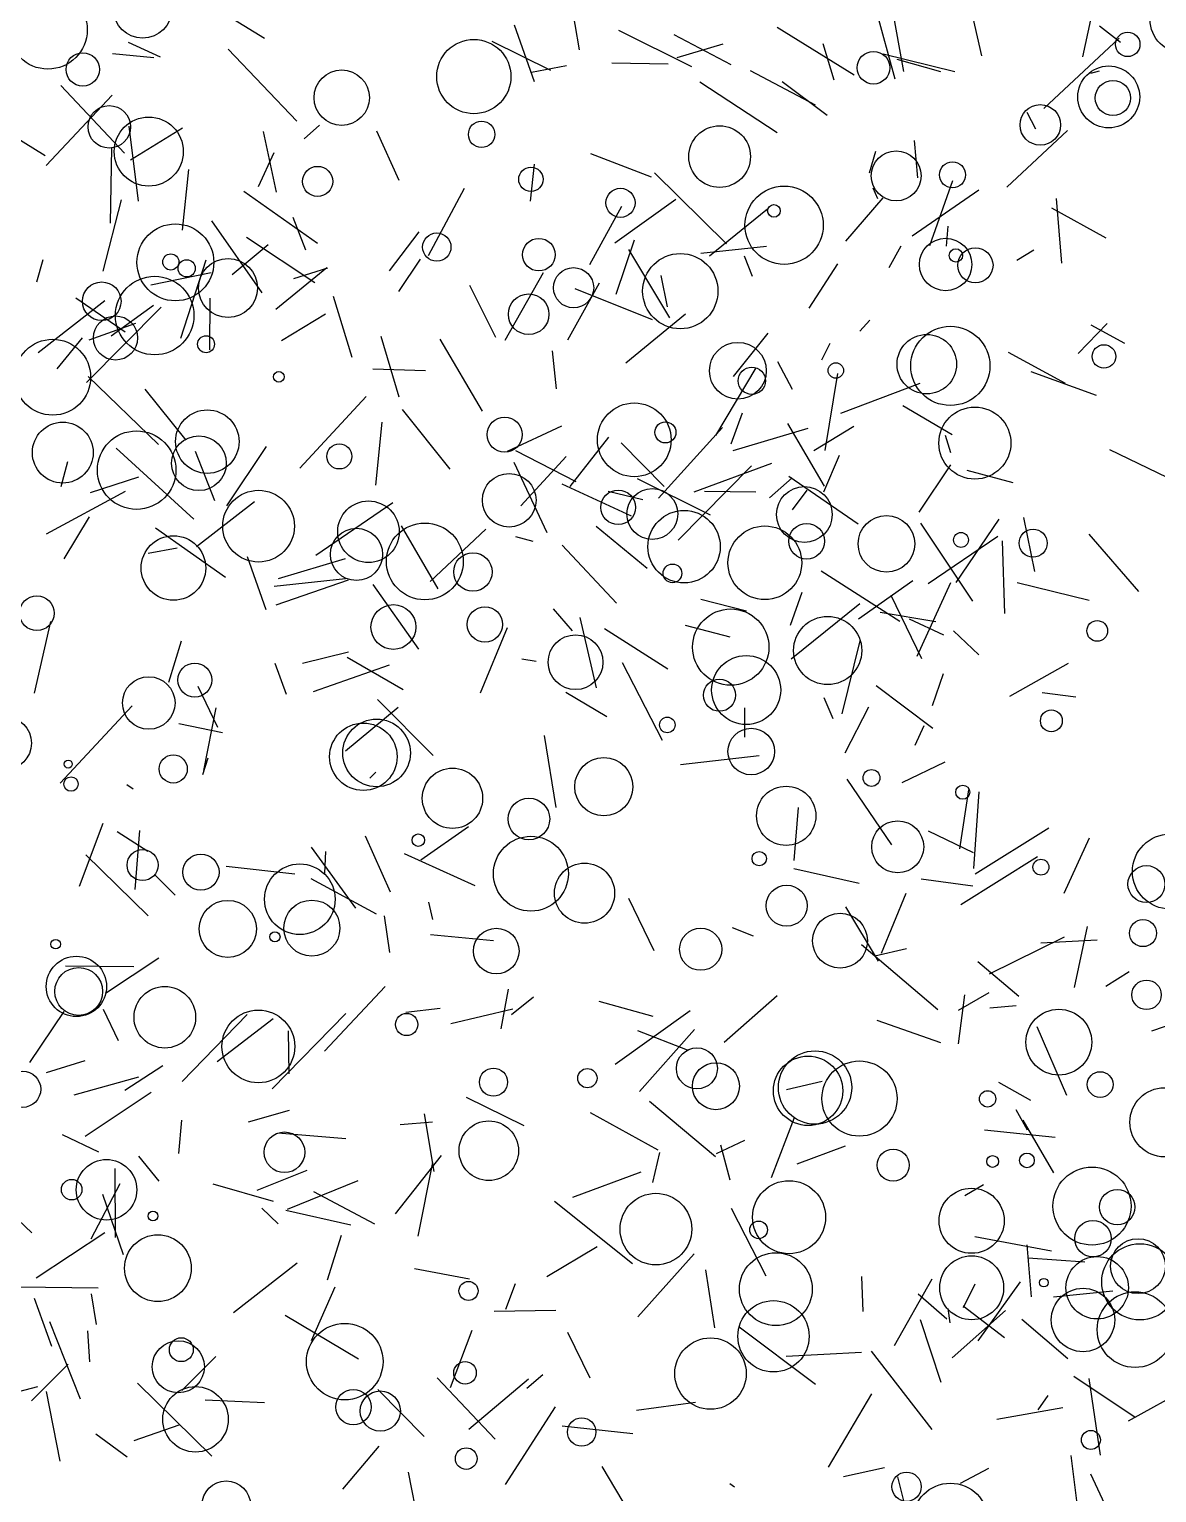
# Model space of a CAD drawing. Header units: millimetres. Extents: x -15 to 2017, y -16 to 2019.
# Drawn here: x 1360.8 to 1645.6, y 306.5 to 676.3 of the extents above; entities that cross this region are included whole.
import ezdxf

# ---------------------------------------------------------------- set-up
doc = ezdxf.new("R2010")
doc.units = ezdxf.units.MM

msp = doc.modelspace()

# ---------------------------------------------------------------- linework, layer by layer
at = {"color": 253}
for p, q in [((1402.66, 684.89), (1420.26, 674.04)), ((1533.98, 348.23), (1531.76, 362.82))]:
    msp.add_line(p, q, dxfattribs=at)
at = {"color": 81}
for p, q in [((1497.58, 683.99), (1499.76, 671.13)), ((1512.94, 553.31), (1495.41, 561.37))]:
    msp.add_line(p, q, dxfattribs=at)
at = {"color": 170}
for p, q in [((1579.56, 663.74), (1574.79, 681.22)), ((1415.86, 543.1), (1420.6, 529.71)), ((1406.92, 315.8), (1388.14, 334.21))]:
    msp.add_line(p, q, dxfattribs=at)
at = {"color": 15}
for p, q in [((1578.68, 681.91), (1581.65, 665.68)), ((1535.46, 394.44), (1537.81, 385.6)), ((1566.55, 310.66), (1576.88, 312.91))]:
    msp.add_line(p, q, dxfattribs=at)
at = {"color": 134}
msp.add_line((1483.31, 677.46), (1488.37, 663.14), dxfattribs=at)
at = {"color": 107}
for p, q in [((1549.72, 676.89), (1569.24, 664.83)), ((1567.33, 486.84), (1578.61, 470.22))]:
    msp.add_line(p, q, dxfattribs=at)
at = {"color": 208}
for p, q in [((1599.17, 679.25), (1601.34, 669.61)), ((1448.51, 452.68), (1432.03, 461.65))]:
    msp.add_line(p, q, dxfattribs=at)
at = {"color": 68}
for p, q in [((1628.93, 678.71), (1626.88, 669.37)), ((1427.4, 628.8), (1430.6, 620.62)), ((1379.32, 381.97), (1384.54, 366.75))]:
    msp.add_line(p, q, dxfattribs=at)
at = {"color": 205}
msp.add_line((1636.48, 672.95), (1631.18, 677.12), dxfattribs=at)
at = {"color": 206}
msp.add_line((1492.56, 665.88), (1477.77, 673.21), dxfattribs=at)
at = {"color": 231}
msp.add_line((1528.16, 666.85), (1509.74, 676), dxfattribs=at)
at = {"color": 62}
msp.add_line((1538.13, 667.31), (1523.77, 674.9), dxfattribs=at)
at = {"color": 88}
msp.add_line((1636.13, 674.03), (1617.08, 656.34), dxfattribs=at)
at = {"color": 2}
for p, q in [((1381.8, 670.23), (1392.24, 669.21)), ((1488.38, 642.2), (1487.35, 632.88)), ((1390, 585.41), (1400.34, 572.52)), ((1644.4, 423.24), (1663.2, 429.72))]:
    msp.add_line(p, q, dxfattribs=at)
at = {"color": 183}
for p, q in [((1393.95, 669.28), (1385.87, 672.99)), ((1496.85, 597.83), (1504.91, 612.25))]:
    msp.add_line(p, q, dxfattribs=at)
at = {"color": 43}
for p, q in [((1428.4, 653.1), (1411.06, 671.26)), ((1375.98, 597.87), (1387.72, 602.03)), ((1436.13, 360.31), (1439.7, 371.61))]:
    msp.add_line(p, q, dxfattribs=at)
at = {"color": 22}
for p, q in [((1524.53, 669.15), (1536.07, 672.62)), ((1402.37, 552.54), (1382.77, 570.46))]:
    msp.add_line(p, q, dxfattribs=at)
at = {"color": 114}
for p, q in [((1561.25, 672.69), (1564.06, 663.57)), ((1596.19, 455.16), (1615.49, 467.27)), ((1426.43, 412.4), (1426.29, 423.2)), ((1361.42, 372.17), (1350.93, 382.15))]:
    msp.add_line(p, q, dxfattribs=at)
at = {"color": 137}
for p, q in [((1594.63, 665.57), (1576.57, 670.03)), ((1478.64, 598.47), (1472.09, 611.6))]:
    msp.add_line(p, q, dxfattribs=at)
at = {"color": 216}
for p, q in [((1487.65, 665.52), (1496.55, 667.14)), ((1459.57, 618.26), (1454.11, 610.02)), ((1362.13, 508.58), (1366.22, 526.65))]:
    msp.add_line(p, q, dxfattribs=at)
at = {"color": 7}
for p, q in [((1507.98, 667.84), (1522.18, 667.57)), ((1422.68, 535.58), (1440.66, 537.58)), ((1526.54, 525.73), (1537.82, 522.79)), ((1605.26, 325.09), (1621.93, 328.03)), ((1626.13, 299.05), (1624.04, 315.96))]:
    msp.add_line(p, q, dxfattribs=at)
at = {"color": 33}
for p, q in [((1542.93, 665.89), (1559.34, 657.21)), ((1536.33, 420.39), (1549.75, 432.15))]:
    msp.add_line(p, q, dxfattribs=at)
at = {"color": 237}
for p, q in [((1591.08, 665.6), (1580.03, 668.64)), ((1507.13, 573.25), (1497.41, 560.78))]:
    msp.add_line(p, q, dxfattribs=at)
at = {"color": 75}
for p, q in [((1631.08, 665.73), (1628.95, 665.17)), ((1622.57, 586.82), (1608.19, 594.67))]:
    msp.add_line(p, q, dxfattribs=at)
at = {"color": 1}
for p, q in [((1368.82, 662.14), (1384.91, 645.01)), ((1408.43, 499.85), (1403.5, 510.29))]:
    msp.add_line(p, q, dxfattribs=at)
at = {"color": 120}
for p, q in [((1530.19, 663), (1549.73, 650.27)), ((1481.63, 569.75), (1495.34, 576.14)), ((1462.65, 400.2), (1454.55, 399.53)), ((1518.31, 384.91), (1520.07, 392.47))]:
    msp.add_line(p, q, dxfattribs=at)
at = {"color": 130}
for p, q in [((1551.02, 663.09), (1562.39, 654.63)), ((1553.51, 563.01), (1547.79, 557.94))]:
    msp.add_line(p, q, dxfattribs=at)
at = {"color": 99}
for p, q in [((1365.1, 641.87), (1381.74, 659.67)), ((1496.33, 508.81), (1506.74, 502.67))]:
    msp.add_line(p, q, dxfattribs=at)
at = {"color": 103}
msp.add_line((1615.12, 651.05), (1612.89, 655.32), dxfattribs=at)
at = {"color": 26}
for p, q in [((1353.71, 651.37), (1364.86, 644.42)), ((1518.04, 638.99), (1502.7, 644.86)), ((1399.26, 400.7), (1398.48, 392.28))]:
    msp.add_line(p, q, dxfattribs=at)
at = {"color": 229}
for p, q in [((1385.97, 651.8), (1388.3, 632.86)), ((1628.51, 335.37), (1631.35, 316.06))]:
    msp.add_line(p, q, dxfattribs=at)
at = {"color": 204}
msp.add_line((1386.4, 643.33), (1399.5, 651.42), dxfattribs=at)
at = {"color": 54}
for p, q in [((1434.16, 652.06), (1430.22, 648.65)), ((1600.73, 635.7), (1583.89, 624.08)), ((1638.51, 324.67), (1654.11, 333.3))]:
    msp.add_line(p, q, dxfattribs=at)
at = {"color": 53}
for p, q in [((1419.93, 650.48), (1423.16, 635.19)), ((1509.05, 609.39), (1513.68, 623.09)), ((1404.94, 489.04), (1408.04, 504.82))]:
    msp.add_line(p, q, dxfattribs=at)
at = {"color": 95}
for p, q in [((1454.3, 638.13), (1448.62, 650.57)), ((1547.05, 621.4), (1530.51, 619.67)), ((1599.69, 371.25), (1619.05, 367.69))]:
    msp.add_line(p, q, dxfattribs=at)
at = {"color": 67}
for p, q in [((1585.28, 638.8), (1584.42, 648.21)), ((1467.25, 333.15), (1472.66, 347.64))]:
    msp.add_line(p, q, dxfattribs=at)
at = {"color": 165}
msp.add_line((1623.09, 650.78), (1607.77, 636.4), dxfattribs=at)
at = {"color": 254}
for p, q in [((1381.61, 646.33), (1381.22, 627.36)), ((1574.78, 510.53), (1589.07, 499.75))]:
    msp.add_line(p, q, dxfattribs=at)
at = {"color": 175}
for p, q in [((1418.74, 636.56), (1422.64, 645.19)), ((1648.24, 563.1), (1633.78, 570.08))]:
    msp.add_line(p, q, dxfattribs=at)
at = {"color": 61}
for p, q in [((1573.04, 640.07), (1574.66, 645.53)), ((1553.3, 517.28), (1570.64, 531.22)), ((1471.82, 322.59), (1486.91, 335.33))]:
    msp.add_line(p, q, dxfattribs=at)
at = {"color": 59}
for p, q in [((1401.06, 640.85), (1399.44, 625.55)), ((1483.62, 569.92), (1498.91, 562.08)), ((1422.81, 516.11), (1425.7, 508.35)), ((1528.84, 423.57), (1514.98, 407.91))]:
    msp.add_line(p, q, dxfattribs=at)
at = {"color": 236}
for p, q in [((1518.8, 640.08), (1536.93, 622.14)), ((1521.18, 560.79), (1510.34, 571.81))]:
    msp.add_line(p, q, dxfattribs=at)
at = {"color": 52}
for p, q in [((1470.71, 636.12), (1461.58, 619.1)), ((1610.29, 618), (1614.56, 620.59))]:
    msp.add_line(p, q, dxfattribs=at)
at = {"color": 96}
for p, q in [((1575.19, 633.45), (1574, 636.16)), ((1498.02, 524.32), (1493.26, 529.86)), ((1566.89, 493.52), (1572.94, 505.1))]:
    msp.add_line(p, q, dxfattribs=at)
at = {"color": 30}
for p, q in [((1588.28, 621.69), (1594.12, 638.14)), ((1531.38, 559.61), (1544.34, 559.43)), ((1590.33, 428.53), (1571.07, 445.01))]:
    msp.add_line(p, q, dxfattribs=at)
at = {"color": 94}
msp.add_line((1379.44, 615.17), (1384.15, 633.18), dxfattribs=at)
at = {"color": 192}
msp.add_line((1415.02, 635.42), (1433.6, 622.23), dxfattribs=at)
at = {"color": 38}
for p, q in [((1508.75, 622.38), (1524.16, 633.4)), ((1370.63, 339), (1361.39, 329.74))]:
    msp.add_line(p, q, dxfattribs=at)
at = {"color": 169}
for p, q in [((1567.09, 622.78), (1576.49, 633.71)), ((1599.76, 462.93), (1618.35, 474.5)), ((1394.58, 414.36), (1384.97, 408.14))]:
    msp.add_line(p, q, dxfattribs=at)
at = {"color": 41}
for p, q in [((1620.26, 633.59), (1621.6, 617.24)), ((1552.05, 341), (1571.02, 342.07))]:
    msp.add_line(p, q, dxfattribs=at)
at = {"color": 127}
msp.add_line((1502.39, 616.84), (1510.52, 631.59), dxfattribs=at)
at = {"color": 230}
for p, q in [((1532.63, 619.08), (1547.34, 630.98)), ((1490.66, 614.78), (1480.95, 597.7))]:
    msp.add_line(p, q, dxfattribs=at)
at = {"color": 225}
for p, q in [((1632.86, 623.51), (1619.14, 631.08)), ((1372.12, 407.06), (1388.51, 411.58))]:
    msp.add_line(p, q, dxfattribs=at)
at = {"color": 66}
for p, q in [((1419.65, 609.76), (1406.9, 627.95)), ((1522.06, 606.2), (1520.42, 614.1))]:
    msp.add_line(p, q, dxfattribs=at)
at = {"color": 245}
msp.add_line((1459.23, 625.1), (1451.73, 615.29), dxfattribs=at)
at = {"color": 11}
msp.add_line((1592.57, 621.49), (1592.93, 626.53), dxfattribs=at)
at = {"color": 25}
for p, q in [((1412.04, 614.33), (1421.16, 621.97)), ((1623.21, 340.32), (1611.53, 350.32))]:
    msp.add_line(p, q, dxfattribs=at)
at = {"color": 153}
msp.add_line((1415.65, 623.78), (1432.92, 612.32), dxfattribs=at)
at = {"color": 194}
for p, q in [((1581.01, 621.48), (1577.95, 616.05)), ((1478.49, 320.1), (1463.87, 335.6))]:
    msp.add_line(p, q, dxfattribs=at)
at = {"color": 198}
for p, q in [((1362.69, 612.46), (1364.33, 618.12)), ((1450.48, 452.28), (1451.85, 443.05))]:
    msp.add_line(p, q, dxfattribs=at)
at = {"color": 223}
for p, q in [((1405.4, 617.97), (1398.99, 598.21)), ((1554.02, 466.25), (1555.11, 479.69))]:
    msp.add_line(p, q, dxfattribs=at)
at = {"color": 32}
msp.add_line((1512.19, 620.71), (1522.59, 603.43), dxfattribs=at)
at = {"color": 143}
for p, q in [((1543.49, 613.81), (1541.48, 618.97)), ((1405.91, 492.16), (1404.54, 487.95))]:
    msp.add_line(p, q, dxfattribs=at)
at = {"color": 119}
for p, q in [((1391.53, 611.71), (1406.8, 614.88)), ((1381.54, 598.86), (1392.18, 606.59)), ((1379.5, 428.68), (1383.23, 420.82))]:
    msp.add_line(p, q, dxfattribs=at)
at = {"color": 133}
msp.add_line((1435.95, 616.05), (1423.07, 605.54), dxfattribs=at)
at = {"color": 79}
for p, q in [((1427.61, 613.33), (1436.24, 616.03)), ((1547.42, 599.57), (1538.65, 588.61))]:
    msp.add_line(p, q, dxfattribs=at)
at = {"color": 201}
for p, q in [((1565.03, 617.04), (1557.79, 605.87)), ((1498.62, 610.85), (1518.14, 603))]:
    msp.add_line(p, q, dxfattribs=at)
at = {"color": 71}
for p, q in [((1379.89, 607.66), (1363.05, 594.57)), ((1529.09, 329.29), (1514.21, 327.31))]:
    msp.add_line(p, q, dxfattribs=at)
at = {"color": 235}
for p, q in [((1385.07, 599.82), (1372.55, 608.4)), ((1603.22, 432.81), (1595.49, 428.34))]:
    msp.add_line(p, q, dxfattribs=at)
at = {"color": 228}
msp.add_line((1406.4, 608.37), (1406.31, 595.28), dxfattribs=at)
at = {"color": 250}
for p, q in [((1437.57, 608.89), (1442.32, 593.43)), ((1599.37, 468.26), (1588.02, 473.73)), ((1622.25, 458.02), (1628.62, 472.05))]:
    msp.add_line(p, q, dxfattribs=at)
at = {"color": 17}
for p, q in [((1375.3, 587.07), (1394.11, 606.14)), ((1504.28, 368.69), (1491.58, 361.12)), ((1612.86, 369.17), (1613.93, 355.99))]:
    msp.add_line(p, q, dxfattribs=at)
at = {"color": 112}
msp.add_line((1424.51, 597.7), (1435.61, 604.41), dxfattribs=at)
at = {"color": 44}
msp.add_line((1511.55, 592.07), (1526.61, 604.4), dxfattribs=at)
at = {"color": 102}
for p, q in [((1570.67, 600.07), (1573.15, 602.78)), ((1495.46, 323.39), (1513.32, 321.51))]:
    msp.add_line(p, q, dxfattribs=at)
at = {"color": 184}
for p, q in [((1633.16, 601.99), (1625.83, 594.35)), ((1365.96, 349.82), (1373.71, 330.22))]:
    msp.add_line(p, q, dxfattribs=at)
at = {"color": 20}
msp.add_line((1628.99, 601.63), (1637.52, 597.02), dxfattribs=at)
at = {"color": 21}
for p, q in [((1374.15, 598.31), (1367.79, 590.53)), ((1496.79, 347.12), (1502.46, 335.55))]:
    msp.add_line(p, q, dxfattribs=at)
at = {"color": 173}
msp.add_line((1449.6, 598.74), (1454.16, 583.43), dxfattribs=at)
at = {"color": 23}
for p, q in [((1464.53, 598.03), (1475.2, 579.78)), ((1462.05, 536.79), (1476.12, 550.02))]:
    msp.add_line(p, q, dxfattribs=at)
at = {"color": 154}
for p, q in [((1561.04, 592.82), (1563.15, 597.01)), ((1520.78, 496.6), (1510.72, 516.26)), ((1462.18, 447.61), (1478.09, 446.05)), ((1425.63, 377.96), (1442.07, 374.26))]:
    msp.add_line(p, q, dxfattribs=at)
at = {"color": 238}
for p, q in [((1492.92, 595.1), (1493.92, 585.45)), ((1583.11, 527.32), (1591.79, 523.31))]:
    msp.add_line(p, q, dxfattribs=at)
at = {"color": 28}
msp.add_line((1549.83, 592.35), (1553.54, 585.35), dxfattribs=at)
at = {"color": 42}
for p, q in [((1375.69, 588.61), (1393.44, 571.42)), ((1597.14, 381.62), (1601.86, 384.42)), ((1438.03, 358.49), (1432.02, 344.95))]:
    msp.add_line(p, q, dxfattribs=at)
at = {"color": 5}
for p, q in [((1447.58, 590.5), (1460.95, 590.1)), ((1374.88, 415.68), (1365.04, 412.62)), ((1580.15, 310.51), (1583.76, 296.22))]:
    msp.add_line(p, q, dxfattribs=at)
at = {"color": 69}
for p, q in [((1544.33, 590.76), (1534.19, 573.7)), ((1441.16, 517.67), (1455.26, 509.52))]:
    msp.add_line(p, q, dxfattribs=at)
at = {"color": 24}
for p, q in [((1561.85, 569.92), (1565.07, 589.37)), ((1515.79, 557.42), (1507.04, 559.5)), ((1566.14, 503.32), (1570.68, 521.77)), ((1391.61, 407.63), (1374.95, 396.58))]:
    msp.add_line(p, q, dxfattribs=at)
at = {"color": 64}
msp.add_line((1630.4, 583.75), (1613.88, 589.76), dxfattribs=at)
at = {"color": 164}
msp.add_line((1585.78, 586.83), (1565.78, 579.21), dxfattribs=at)
at = {"color": 85}
for p, q in [((1429.13, 565.45), (1445.9, 583.52)), ((1491.65, 549.11), (1483.33, 566.87)), ((1386.83, 505.35), (1368.6, 485.85)), ((1481.17, 352.93), (1483.64, 359.4))]:
    msp.add_line(p, q, dxfattribs=at)
at = {"color": 191}
msp.add_line((1581.51, 581.22), (1593.94, 573.96), dxfattribs=at)
at = {"color": 8}
for p, q in [((1448.38, 561.1), (1449.93, 577.05)), ((1522.1, 514.66), (1506.16, 524.79)), ((1593.95, 340.63), (1607.41, 352.57))]:
    msp.add_line(p, q, dxfattribs=at)
at = {"color": 244}
for p, q in [((1467.12, 565.2), (1455.06, 580.23)), ((1610.02, 403.33), (1612.93, 398.22))]:
    msp.add_line(p, q, dxfattribs=at)
at = {"color": 161}
msp.add_line((1540.89, 579.28), (1538.02, 571.5), dxfattribs=at)
at = {"color": 16}
msp.add_line((1535.97, 575.68), (1519.78, 557.87), dxfattribs=at)
at = {"color": 233}
for p, q in [((1557.54, 575.43), (1538.59, 569.81)), ((1587.93, 536.31), (1605.5, 548.21)), ((1624.85, 434.18), (1628.14, 449.58)), ((1537.78, 308.85), (1538.98, 308))]:
    msp.add_line(p, q, dxfattribs=at)
at = {"color": 55}
msp.add_line((1552.39, 576.69), (1561.66, 560.84), dxfattribs=at)
at = {"color": 31}
for p, q in [((1558.99, 569.87), (1569.09, 576.03)), ((1528.81, 559.44), (1548.37, 566.66)), ((1441.36, 537.14), (1423.13, 530.83)), ((1611.8, 400.63), (1619.6, 387.34))]:
    msp.add_line(p, q, dxfattribs=at)
at = {"color": 14}
msp.add_line((1593.6, 569.26), (1592.3, 573.68), dxfattribs=at)
at = {"color": 111}
for p, q in [((1407.73, 557.14), (1402.77, 569.61)), ((1369.96, 439.66), (1387.21, 439.52)), ((1382.42, 388.49), (1382.52, 371.05))]:
    msp.add_line(p, q, dxfattribs=at)
at = {"color": 158}
for p, q in [((1420.66, 570.91), (1410.65, 555.9)), ((1516.92, 293.97), (1505.55, 313.17))]:
    msp.add_line(p, q, dxfattribs=at)
at = {"color": 46}
msp.add_line((1368.86, 560.75), (1370.58, 567.07), dxfattribs=at)
at = {"color": 179}
msp.add_line((1485, 555.87), (1496.45, 568.34), dxfattribs=at)
at = {"color": 116}
msp.add_line((1524.75, 547.19), (1543.29, 566.01), dxfattribs=at)
at = {"color": 186}
msp.add_line((1561.54, 559.4), (1565.54, 568.71), dxfattribs=at)
at = {"color": 72}
for p, q in [((1585.66, 554.33), (1593.59, 566.28)), ((1607.31, 528.72), (1606.67, 547.02)), ((1608.53, 507.77), (1623.34, 516.17)), ((1545.22, 492.7), (1525.34, 490.48)), ((1443.33, 454.27), (1432.08, 469.62)), ((1435.62, 468.52), (1435.37, 463.04))]:
    msp.add_line(p, q, dxfattribs=at)
at = {"color": 51}
for p, q in [((1376.29, 559.26), (1388.5, 563.24)), ((1570.51, 460.5), (1554, 464.2))]:
    msp.add_line(p, q, dxfattribs=at)
at = {"color": 100}
msp.add_line((1532.89, 553.55), (1514.51, 562.68), dxfattribs=at)
at = {"color": 36}
for p, q in [((1570.24, 551.26), (1552.71, 563.27)), ((1428.47, 364.55), (1412.4, 351.99))]:
    msp.add_line(p, q, dxfattribs=at)
at = {"color": 210}
msp.add_line((1597.7, 564.91), (1609.33, 561.83), dxfattribs=at)
at = {"color": 76}
msp.add_line((1365.2, 548.79), (1385.15, 559.64), dxfattribs=at)
at = {"color": 247}
for p, q in [((1557.23, 559.85), (1553.55, 554.85)), ((1518.64, 443.49), (1512.29, 456.69)), ((1362.88, 333.29), (1356.17, 331.5))]:
    msp.add_line(p, q, dxfattribs=at)
at = {"color": 84}
msp.add_line((1417.7, 556.91), (1403.08, 545.5), dxfattribs=at)
at = {"color": 200}
for p, q in [((1452.68, 556.67), (1433.17, 543.31)), ((1390.78, 468.53), (1383.03, 473.49)), ((1543.79, 447.18), (1538.47, 449.26)), ((1597.06, 432.38), (1595.52, 419.96))]:
    msp.add_line(p, q, dxfattribs=at)
at = {"color": 19}
for p, q in [((1375.98, 553.15), (1369.55, 542.5)), ((1591.11, 420.17), (1574.99, 425.85))]:
    msp.add_line(p, q, dxfattribs=at)
at = {"color": 172}
for p, q in [((1585.97, 551.56), (1599.07, 531.81)), ((1467.32, 425.11), (1482.96, 428.76)), ((1508.86, 414.84), (1527.74, 428.4))]:
    msp.add_line(p, q, dxfattribs=at)
at = {"color": 163}
for p, q in [((1594.98, 536.5), (1605.86, 552.56)), ((1600.67, 483.6), (1599.34, 464.24))]:
    msp.add_line(p, q, dxfattribs=at)
at = {"color": 166}
for p, q in [((1611.96, 552.91), (1614.78, 539.27)), ((1373.49, 459.82), (1379.46, 475.72))]:
    msp.add_line(p, q, dxfattribs=at)
at = {"color": 157}
msp.add_line((1410.36, 537.78), (1392.72, 550.23), dxfattribs=at)
at = {"color": 162}
for p, q in [((1454.78, 550.87), (1463.99, 534.91)), ((1481.13, 308.57), (1493.76, 328.2))]:
    msp.add_line(p, q, dxfattribs=at)
at = {"color": 152}
msp.add_line((1488.1, 546.89), (1483.73, 548.04), dxfattribs=at)
at = {"color": 87}
for p, q in [((1516.9, 540.1), (1504.05, 550.7)), ((1541.59, 497.44), (1541.59, 504.88)), ((1398.62, 323.59), (1387.2, 319.61))]:
    msp.add_line(p, q, dxfattribs=at)
at = {"color": 9}
for p, q in [((1628.5, 548.76), (1641.02, 534.29)), ((1627.52, 364.8), (1613.13, 365.79))]:
    msp.add_line(p, q, dxfattribs=at)
at = {"color": 199}
msp.add_line((1398.15, 545.17), (1390.87, 543.89), dxfattribs=at)
at = {"color": 3}
msp.add_line((1495.46, 545.94), (1509.2, 531.34), dxfattribs=at)
at = {"color": 129}
for p, q in [((1440.58, 542.52), (1423.69, 537.43)), ((1383.71, 384.56), (1376.33, 370.62))]:
    msp.add_line(p, q, dxfattribs=at)
at = {"color": 4}
for p, q in [((1580.7, 526.66), (1560.86, 539.42)), ((1464.6, 428.9), (1455.95, 427.89))]:
    msp.add_line(p, q, dxfattribs=at)
at = {"color": 211}
for p, q in [((1570.32, 527.34), (1584, 537.02)), ((1485.28, 517.25), (1488.83, 516.66)), ((1393.61, 385.25), (1388.49, 391.55))]:
    msp.add_line(p, q, dxfattribs=at)
at = {"color": 77}
for p, q in [((1585.13, 517.95), (1593.63, 536.55)), ((1448.37, 488.63), (1446.83, 487.11))]:
    msp.add_line(p, q, dxfattribs=at)
at = {"color": 108}
for p, q in [((1610.41, 536.54), (1628.61, 532.08)), ((1472.06, 360.51), (1458.14, 363.09))]:
    msp.add_line(p, q, dxfattribs=at)
at = {"color": 182}
for p, q in [((1459.26, 519.7), (1447.73, 535.99)), ((1473.42, 459.86), (1455.59, 467.97))]:
    msp.add_line(p, q, dxfattribs=at)
at = {"color": 106}
msp.add_line((1555.96, 534.02), (1553.01, 525.7), dxfattribs=at)
at = {"color": 78}
msp.add_line((1586.26, 517.24), (1578.55, 533.27), dxfattribs=at)
at = {"color": 159}
msp.add_line((1542.04, 529.31), (1530.48, 532.2), dxfattribs=at)
at = {"color": 140}
for p, q in [((1589.86, 526.63), (1575.78, 528.97)), ((1460.57, 320.74), (1448.89, 332.59))]:
    msp.add_line(p, q, dxfattribs=at)
at = {"color": 252}
for p, q in [((1499.93, 527.68), (1504.04, 509.91)), ((1416.18, 400.21), (1426.58, 403.2)), ((1515.35, 387.56), (1498.04, 381.11))]:
    msp.add_line(p, q, dxfattribs=at)
at = {"color": 150}
for p, q in [((1396.07, 511.33), (1399.28, 521.82)), ((1398.59, 500.87), (1409.65, 498.61))]:
    msp.add_line(p, q, dxfattribs=at)
at = {"color": 10}
msp.add_line((1481.55, 525.08), (1474.7, 508.54), dxfattribs=at)
at = {"color": 132}
for p, q in [((1600.66, 518.23), (1594.3, 524.32)), ((1561.52, 507.44), (1563.84, 502.13)), ((1380.03, 432.78), (1393.53, 441.67))]:
    msp.add_line(p, q, dxfattribs=at)
at = {"color": 217}
for p, q in [((1441.5, 518.89), (1429.82, 516.08)), ((1634.87, 298.59), (1629.03, 311.23))]:
    msp.add_line(p, q, dxfattribs=at)
at = {"color": 126}
for p, q in [((1432.63, 508.97), (1451.8, 515.75)), ((1600.49, 344.92), (1611.19, 359.85))]:
    msp.add_line(p, q, dxfattribs=at)
at = {"color": 151}
for p, q in [((1591.69, 513.41), (1588.87, 505.35)), ((1538.16, 378.41), (1546.86, 361.35)), ((1592.61, 350.42), (1585.39, 356.73))]:
    msp.add_line(p, q, dxfattribs=at)
at = {"color": 187}
msp.add_line((1462.85, 492.79), (1448.77, 506.97), dxfattribs=at)
at = {"color": 193}
for p, q in [((1625.18, 507.54), (1616.67, 508.66)), ((1638.72, 438.14), (1632.77, 434.46))]:
    msp.add_line(p, q, dxfattribs=at)
at = {"color": 125}
msp.add_line((1453.99, 504.97), (1440.68, 493.92), dxfattribs=at)
at = {"color": 124}
msp.add_line((1586.78, 500.28), (1584.49, 495.37), dxfattribs=at)
at = {"color": 226}
for p, q in [((1493.92, 479.67), (1490.97, 497.87)), ((1581.34, 485.99), (1592.23, 491.19)), ((1527.14, 418.34), (1514.59, 423.25))]:
    msp.add_line(p, q, dxfattribs=at)
at = {"color": 181}
msp.add_line((1385.42, 485.48), (1387.04, 484.43), dxfattribs=at)
at = {"color": 242}
for p, q in [((1598.06, 484.16), (1595.82, 469.24)), ((1420.24, 329.21), (1405.27, 329.93))]:
    msp.add_line(p, q, dxfattribs=at)
at = {"color": 180}
msp.add_line((1388.67, 473.85), (1387.45, 458.93), dxfattribs=at)
at = {"color": 122}
msp.add_line((1459.72, 466.45), (1471.76, 474.85), dxfattribs=at)
at = {"color": 56}
for p, q in [((1452.05, 458.32), (1445.73, 472.41)), ((1490.59, 336.29), (1486.54, 332.85)), ((1368.66, 314.49), (1365.2, 332.08))]:
    msp.add_line(p, q, dxfattribs=at)
at = {"color": 6}
msp.add_line((1390.85, 452.32), (1375.07, 467.7), dxfattribs=at)
at = {"color": 136}
msp.add_line((1392.52, 462.69), (1397.71, 457.52), dxfattribs=at)
at = {"color": 13}
for p, q in [((1427.89, 462.86), (1410.57, 464.75)), ((1615.34, 424.31), (1622.83, 406.95))]:
    msp.add_line(p, q, dxfattribs=at)
at = {"color": 92}
msp.add_line((1586.09, 461.62), (1599.22, 459.89), dxfattribs=at)
at = {"color": 104}
msp.add_line((1462.8, 451.4), (1461.78, 455.77), dxfattribs=at)
at = {"color": 212}
for p, q in [((1582.29, 457.91), (1576.04, 442.75)), ((1514.57, 350.99), (1528.81, 366.87))]:
    msp.add_line(p, q, dxfattribs=at)
at = {"color": 219}
for p, q in [((1575.39, 440.86), (1567.08, 454.57)), ((1616.4, 445.48), (1630.6, 446.22)), ((1448.08, 374.38), (1432.69, 382.56)), ((1459.49, 297.29), (1456.61, 311.76))]:
    msp.add_line(p, q, dxfattribs=at)
at = {"color": 29}
msp.add_line((1574.45, 442.16), (1582.44, 444.05), dxfattribs=at)
at = {"color": 148}
for p, q in [((1603.42, 437.62), (1622.36, 446.98)), ((1588.91, 322.51), (1573.59, 342.26))]:
    msp.add_line(p, q, dxfattribs=at)
at = {"color": 251}
msp.add_line((1600.42, 440.76), (1610.79, 431.98), dxfattribs=at)
at = {"color": 89}
msp.add_line((1450.72, 434.43), (1435.41, 418.14), dxfattribs=at)
at = {"color": 141}
msp.add_line((1480.03, 423.75), (1481.88, 433.76), dxfattribs=at)
at = {"color": 202}
msp.add_line((1482.66, 427.35), (1488.23, 431.8), dxfattribs=at)
at = {"color": 249}
msp.add_line((1504.71, 430.77), (1518.31, 426.93), dxfattribs=at)
at = {"color": 101}
msp.add_line((1603.52, 429.04), (1610.16, 429.68), dxfattribs=at)
at = {"color": 145}
msp.add_line((1360.95, 415.25), (1369.64, 428.14), dxfattribs=at)
at = {"color": 195}
for p, q in [((1415.83, 427.41), (1399.47, 410.41)), ((1634.58, 357.46), (1619.55, 355.96))]:
    msp.add_line(p, q, dxfattribs=at)
at = {"color": 18}
msp.add_line((1422.4, 426.29), (1408.26, 415.45), dxfattribs=at)
at = {"color": 188}
msp.add_line((1440.82, 427.65), (1422.19, 408.62), dxfattribs=at)
at = {"color": 156}
msp.add_line((1561.15, 410.48), (1552.15, 408.33), dxfattribs=at)
at = {"color": 196}
msp.add_line((1613.82, 405.64), (1605.79, 410.17), dxfattribs=at)
at = {"color": 185}
msp.add_line((1485.81, 399.2), (1471.24, 406.39), dxfattribs=at)
at = {"color": 174}
for p, q in [((1534.19, 391.43), (1517.53, 405.41)), ((1618.09, 331.08), (1615.59, 327.51))]:
    msp.add_line(p, q, dxfattribs=at)
at = {"color": 142}
msp.add_line((1463.1, 387.7), (1460.63, 402.28), dxfattribs=at)
at = {"color": 135}
for p, q in [((1519.72, 393.09), (1502.61, 402.54)), ((1440.04, 307.39), (1449.24, 318.31))]:
    msp.add_line(p, q, dxfattribs=at)
at = {"color": 178}
for p, q in [((1548.34, 386.14), (1554.15, 401.37)), ((1377.66, 321.38), (1385.53, 315.57))]:
    msp.add_line(p, q, dxfattribs=at)
at = {"color": 149}
msp.add_line((1369.14, 397.08), (1378.3, 392.63), dxfattribs=at)
at = {"color": 91}
msp.add_line((1440.82, 395.98), (1423.58, 397.42), dxfattribs=at)
at = {"color": 138}
msp.add_line((1619.98, 396.27), (1602.16, 398.1), dxfattribs=at)
at = {"color": 139}
msp.add_line((1541.47, 395.52), (1534.37, 392.14), dxfattribs=at)
at = {"color": 117}
for p, q in [((1554.79, 389.6), (1567.02, 394.17)), ((1423.73, 374.49), (1419.54, 378.44))]:
    msp.add_line(p, q, dxfattribs=at)
at = {"color": 118}
for p, q in [((1464.88, 391.71), (1453.24, 377.02)), ((1478.25, 352.44), (1493.82, 352.66)), ((1375.5, 347.45), (1375.99, 339.59))]:
    msp.add_line(p, q, dxfattribs=at)
at = {"color": 197}
msp.add_line((1459.1, 371.32), (1462.75, 389.95), dxfattribs=at)
at = {"color": 207}
msp.add_line((1418.4, 383.02), (1431.05, 388.03), dxfattribs=at)
at = {"color": 115}
msp.add_line((1443.8, 385.31), (1425.97, 378.12), dxfattribs=at)
at = {"color": 86}
for p, q in [((1422.52, 380.13), (1407.31, 384.48)), ((1377.78, 349.03), (1376.53, 356.79))]:
    msp.add_line(p, q, dxfattribs=at)
at = {"color": 131}
for p, q in [((1513.22, 364.36), (1493.49, 380.1)), ((1425.45, 351.4), (1443.95, 340.32))]:
    msp.add_line(p, q, dxfattribs=at)
at = {"color": 155}
msp.add_line((1362.52, 360.81), (1379.94, 372.27), dxfattribs=at)
at = {"color": 209}
msp.add_line((1571.02, 361.13), (1571.42, 352.29), dxfattribs=at)
at = {"color": 47}
msp.add_line((1588.8, 360.48), (1579.29, 343.62), dxfattribs=at)
at = {"color": 220}
msp.add_line((1599.7, 359.23), (1596.7, 353.29), dxfattribs=at)
at = {"color": 27}
msp.add_line((1358.26, 358.59), (1378.21, 358.26), dxfattribs=at)
at = {"color": 177}
msp.add_line((1366.54, 343.48), (1362.1, 355.58), dxfattribs=at)
at = {"color": 248}
for p, q in [((1592.85, 353.05), (1593.37, 349.48)), ((1585.9, 350.29), (1591.11, 334.43))]:
    msp.add_line(p, q, dxfattribs=at)
at = {"color": 222}
msp.add_line((1596.76, 353.75), (1607.15, 345.73), dxfattribs=at)
at = {"color": 146}
msp.add_line((1540.18, 348.43), (1559.45, 333.98), dxfattribs=at)
at = {"color": 227}
msp.add_line((1399.38, 332.38), (1407.92, 340.93), dxfattribs=at)
at = {"color": 63}
msp.add_line((1624.72, 335.95), (1640.23, 325.6), dxfattribs=at)
at = {"color": 239}
msp.add_line((1573.61, 331.49), (1562.65, 312.99), dxfattribs=at)
at = {"color": 160}
msp.add_line((1596.05, 308.91), (1603.23, 312.7), dxfattribs=at)
at = {"color": 52}
for centre, radius in [((1389.46, 681.42), 7.36), ((1405.79, 572.12), 8.02), ((1425.29, 392.55), 5.13)]:
    msp.add_circle(centre, radius, dxfattribs=at)
at = {"color": 151}
for centre, radius in [((1365.54, 676.17), 9.92), ((1652.52, 678.79), 8.55)]:
    msp.add_circle(centre, radius, dxfattribs=at)
at = {"color": 206}
msp.add_circle((1473.13, 664.37), 9.38, dxfattribs=at)
at = {"color": 240}
msp.add_circle((1638.32, 672.5), 3.09, dxfattribs=at)
at = {"color": 157}
for centre, radius in [((1374.31, 666.17), 4.21), ((1565.64, 446.01), 6.93)]:
    msp.add_circle(centre, radius, dxfattribs=at)
at = {"color": 85}
msp.add_circle((1574.09, 666.6), 4.13, dxfattribs=at)
at = {"color": 106}
msp.add_circle((1439.75, 659.03), 7, dxfattribs=at)
at = {"color": 234}
msp.add_circle((1633.52, 659.22), 7.82, dxfattribs=at)
at = {"color": 17}
msp.add_circle((1634.57, 658.94), 4.45, dxfattribs=at)
at = {"color": 253}
msp.add_circle((1381.02, 651.66), 5.36, dxfattribs=at)
at = {"color": 34}
msp.add_circle((1616.23, 652.15), 5.13, dxfattribs=at)
at = {"color": 72}
for centre, radius in [((1391, 645.42), 8.73), ((1630.6, 358.32), 7.89)]:
    msp.add_circle(centre, radius, dxfattribs=at)
at = {"color": 241}
for centre, radius in [((1475.09, 649.77), 3.34), ((1612.84, 390.5), 1.86), ((1371.53, 383.11), 2.59), ((1449.5, 327.17), 5.07)]:
    msp.add_circle(centre, radius, dxfattribs=at)
at = {"color": 193}
msp.add_circle((1535.21, 644.15), 7.79, dxfattribs=at)
at = {"color": 144}
for centre, radius in [((1579.82, 639.26), 6.3), ((1418.69, 419.29), 9.19)]:
    msp.add_circle(centre, radius, dxfattribs=at)
at = {"color": 139}
msp.add_circle((1433.65, 637.87), 3.81, dxfattribs=at)
at = {"color": 20}
msp.add_circle((1487.54, 638.41), 3.07, dxfattribs=at)
at = {"color": 2}
msp.add_circle((1594.04, 639.54), 3.29, dxfattribs=at)
at = {"color": 66}
for centre, radius in [((1510.16, 632.45), 3.68), ((1478.79, 443.4), 5.76)]:
    msp.add_circle(centre, radius, dxfattribs=at)
at = {"color": 88}
for centre, radius in [((1551.51, 626.8), 9.89), ((1411.04, 610.94), 7.44), ((1501.1, 458.02), 7.6)]:
    msp.add_circle(centre, radius, dxfattribs=at)
at = {"color": 248}
msp.add_circle((1548.93, 630.43), 1.59, dxfattribs=at)
at = {"color": 95}
msp.add_circle((1397.73, 617.42), 9.71, dxfattribs=at)
at = {"color": 24}
for centre, radius in [((1463.77, 621.28), 3.58), ((1396.57, 617.53), 2.04), ((1635.66, 378.7), 4.45)]:
    msp.add_circle(centre, radius, dxfattribs=at)
at = {"color": 15}
msp.add_circle((1489.55, 619.36), 4.12, dxfattribs=at)
at = {"color": 181}
msp.add_circle((1592.31, 616.88), 6.62, dxfattribs=at)
at = {"color": 131}
msp.add_circle((1400.58, 615.91), 2.18, dxfattribs=at)
at = {"color": 247}
for centre, radius in [((1525.28, 610.15), 9.51), ((1546.64, 541.51), 9.31)]:
    msp.add_circle(centre, radius, dxfattribs=at)
at = {"color": 124}
for centre, radius in [((1594.91, 619.17), 1.69), ((1456.14, 424.84), 2.81), ((1392.06, 376.44), 1.24)]:
    msp.add_circle(centre, radius, dxfattribs=at)
at = {"color": 137}
msp.add_circle((1599.82, 616.67), 4.46, dxfattribs=at)
at = {"color": 120}
for centre, radius in [((1392.5, 603.98), 9.92), ((1538.02, 520.2), 9.64)]:
    msp.add_circle(centre, radius, dxfattribs=at)
at = {"color": 53}
msp.add_circle((1498.32, 611.01), 5.08, dxfattribs=at)
at = {"color": 156}
for centre, radius in [((1379.12, 607.59), 4.88), ((1402.63, 511.88), 4.3), ((1370.65, 490.65), 1.02)]:
    msp.add_circle(centre, radius, dxfattribs=at)
at = {"color": 26}
msp.add_circle((1486.97, 604.31), 5.13, dxfattribs=at)
at = {"color": 252}
msp.add_circle((1382.6, 598.31), 5.58, dxfattribs=at)
at = {"color": 87}
for centre, radius in [((1587.55, 591.69), 7.51), ((1580.2, 469.74), 6.57)]:
    msp.add_circle(centre, radius, dxfattribs=at)
at = {"color": 118}
for centre, radius in [((1593.51, 591.26), 10), ((1577.36, 546.29), 7.16)]:
    msp.add_circle(centre, radius, dxfattribs=at)
at = {"color": 74}
msp.add_circle((1366.73, 588.4), 9.59, dxfattribs=at)
at = {"color": 84}
msp.add_circle((1405.47, 596.73), 2.13, dxfattribs=at)
at = {"color": 93}
msp.add_circle((1539.82, 590.03), 7.18, dxfattribs=at)
at = {"color": 175}
msp.add_circle((1632.3, 593.65), 2.97, dxfattribs=at)
at = {"color": 114}
for centre, radius in [((1564.58, 590.09), 1.95), ((1397.18, 489.41), 3.56)]:
    msp.add_circle(centre, radius, dxfattribs=at)
at = {"color": 122}
msp.add_circle((1423.85, 588.5), 1.34, dxfattribs=at)
at = {"color": 126}
for centre, radius in [((1543.36, 587.5), 3.44), ((1395.06, 426.68), 7.78), ((1478.09, 410.28), 3.54)]:
    msp.add_circle(centre, radius, dxfattribs=at)
at = {"color": 41}
msp.add_circle((1513.66, 572.57), 9.32, dxfattribs=at)
at = {"color": 138}
msp.add_circle((1599.69, 571.75), 9.1, dxfattribs=at)
at = {"color": 208}
msp.add_circle((1369.28, 569.35), 7.69, dxfattribs=at)
at = {"color": 230}
for centre, radius in [((1480.89, 573.9), 4.44), ((1616.39, 464.6), 2.01)]:
    msp.add_circle(centre, radius, dxfattribs=at)
at = {"color": 99}
msp.add_circle((1521.52, 574.46), 2.66, dxfattribs=at)
at = {"color": 21}
msp.add_circle((1387.93, 564.92), 9.92, dxfattribs=at)
at = {"color": 13}
msp.add_circle((1403.67, 566.66), 6.92, dxfattribs=at)
at = {"color": 57}
msp.add_circle((1439.14, 568.38), 3.17, dxfattribs=at)
at = {"color": 236}
for centre, radius in [((1482.06, 557.31), 6.77), ((1518.2, 553.84), 6.42), ((1359.13, 408.48), 4.58)]:
    msp.add_circle(centre, radius, dxfattribs=at)
at = {"color": 219}
for centre, radius in [((1418.74, 550.76), 9.06), ((1629.29, 378.96), 9.86), ((1598.89, 358.31), 8.08), ((1640.18, 347.74), 9.57)]:
    msp.add_circle(centre, radius, dxfattribs=at)
at = {"color": 148}
for centre, radius in [((1509.59, 555.52), 4.37), ((1467.73, 482), 7.62), ((1647.61, 400.13), 8.74)]:
    msp.add_circle(centre, radius, dxfattribs=at)
at = {"color": 155}
msp.add_circle((1556.62, 553.71), 7.04, dxfattribs=at)
at = {"color": 103}
for centre, radius in [((1446.51, 549.35), 7.78), ((1472.89, 539.19), 4.86)]:
    msp.add_circle(centre, radius, dxfattribs=at)
at = {"color": 38}
msp.add_circle((1526.23, 545.58), 9.15, dxfattribs=at)
at = {"color": 36}
msp.add_circle((1460.75, 541.85), 9.71, dxfattribs=at)
at = {"color": 204}
for centre, radius in [((1557.21, 546.95), 4.51), ((1629.01, 319.86), 2.4)]:
    msp.add_circle(centre, radius, dxfattribs=at)
at = {"color": 68}
for centre, radius in [((1397.24, 540.19), 8.16), ((1541.92, 509.36), 8.72), ((1640.91, 363.77), 6.94)]:
    msp.add_circle(centre, radius, dxfattribs=at)
at = {"color": 110}
msp.add_circle((1443.47, 543.63), 6.59, dxfattribs=at)
at = {"color": 251}
msp.add_circle((1596.19, 547.29), 1.88, dxfattribs=at)
at = {"color": 111}
msp.add_circle((1614.42, 546.47), 3.53, dxfattribs=at)
at = {"color": 64}
msp.add_circle((1523.3, 538.84), 2.36, dxfattribs=at)
at = {"color": 237}
for centre, radius in [((1362.73, 528.77), 4.41), ((1552.15, 454.85), 5.19), ((1372.72, 434.46), 7.62)]:
    msp.add_circle(centre, radius, dxfattribs=at)
at = {"color": 92}
msp.add_circle((1452.8, 525.27), 5.66, dxfattribs=at)
at = {"color": 231}
for centre, radius in [((1475.93, 525.93), 4.47), ((1641.38, 359.81), 9.62)]:
    msp.add_circle(centre, radius, dxfattribs=at)
at = {"color": 123}
for centre, radius in [((1562.51, 519.34), 8.61), ((1470.9, 336.8), 2.85)]:
    msp.add_circle(centre, radius, dxfattribs=at)
at = {"color": 162}
msp.add_circle((1630.61, 524.3), 2.62, dxfattribs=at)
at = {"color": 172}
for centre, radius in [((1498.82, 516.39), 6.92), ((1534.27, 409.25), 5.93)]:
    msp.add_circle(centre, radius, dxfattribs=at)
at = {"color": 249}
for centre, radius in [((1391, 506.08), 6.63), ((1471.77, 357.52), 2.41)]:
    msp.add_circle(centre, radius, dxfattribs=at)
at = {"color": 14}
msp.add_circle((1535.19, 508.05), 4.06, dxfattribs=at)
at = {"color": 239}
msp.add_circle((1619.03, 501.58), 2.76, dxfattribs=at)
at = {"color": 28}
msp.add_circle((1354.67, 495.95), 6.7, dxfattribs=at)
at = {"color": 128}
for centre, radius in [((1445.21, 492.5), 8.52), ((1367.5, 445.14), 1.22)]:
    msp.add_circle(centre, radius, dxfattribs=at)
at = {"color": 165}
msp.add_circle((1448.55, 493.46), 8.54, dxfattribs=at)
at = {"color": 61}
msp.add_circle((1522, 500.54), 1.96, dxfattribs=at)
at = {"color": 115}
msp.add_circle((1543.2, 493.81), 5.88, dxfattribs=at)
at = {"color": 220}
msp.add_circle((1505.96, 484.92), 7.35, dxfattribs=at)
at = {"color": 145}
msp.add_circle((1573.59, 487.14), 2.13, dxfattribs=at)
at = {"color": 218}
for centre, radius in [((1371.36, 485.6), 1.82), ((1643.04, 460.32), 4.67)]:
    msp.add_circle(centre, radius, dxfattribs=at)
at = {"color": 169}
for centre, radius in [((1552.03, 477.57), 7.49), ((1545.07, 372.95), 2.23)]:
    msp.add_circle(centre, radius, dxfattribs=at)
at = {"color": 136}
msp.add_circle((1596.63, 483.53), 1.77, dxfattribs=at)
at = {"color": 67}
msp.add_circle((1487.04, 476.77), 5.26, dxfattribs=at)
at = {"color": 196}
msp.add_circle((1459.1, 471.42), 1.58, dxfattribs=at)
at = {"color": 163}
msp.add_circle((1487.54, 462.95), 9.46, dxfattribs=at)
at = {"color": 32}
msp.add_circle((1648.99, 463.49), 9.48, dxfattribs=at)
at = {"color": 65}
for centre, radius in [((1389.43, 465.12), 3.92), ((1529.47, 413.76), 5.18), ((1500.37, 321.87), 3.58)]:
    msp.add_circle(centre, radius, dxfattribs=at)
at = {"color": 82}
msp.add_circle((1404.18, 463.33), 4.58, dxfattribs=at)
at = {"color": 189}
msp.add_circle((1545.23, 466.76), 1.81, dxfattribs=at)
at = {"color": 60}
msp.add_circle((1429.16, 456.49), 8.92, dxfattribs=at)
at = {"color": 75}
msp.add_circle((1410.96, 448.98), 7.22, dxfattribs=at)
at = {"color": 113}
msp.add_circle((1432.2, 449.19), 7.08, dxfattribs=at)
at = {"color": 215}
msp.add_circle((1642.16, 447.93), 3.42, dxfattribs=at)
at = {"color": 125}
for centre, radius in [((1422.88, 446.99), 1.28), ((1602.92, 406.05), 2.07), ((1604.17, 390.24), 1.49)]:
    msp.add_circle(centre, radius, dxfattribs=at)
at = {"color": 147}
msp.add_circle((1530.44, 443.85), 5.32, dxfattribs=at)
at = {"color": 59}
msp.add_circle((1373.3, 433.19), 6.04, dxfattribs=at)
at = {"color": 154}
msp.add_circle((1643.07, 432.33), 3.72, dxfattribs=at)
at = {"color": 178}
msp.add_circle((1620.9, 420.38), 8.32, dxfattribs=at)
at = {"color": 22}
msp.add_circle((1559.32, 408.91), 9.26, dxfattribs=at)
at = {"color": 86}
msp.add_circle((1557.57, 408.08), 8.77, dxfattribs=at)
at = {"color": 1}
for centre, radius in [((1570.55, 406.13), 9.49), ((1519.12, 373.14), 9.05)]:
    msp.add_circle(centre, radius, dxfattribs=at)
at = {"color": 186}
msp.add_circle((1501.81, 411.28), 2.43, dxfattribs=at)
at = {"color": 112}
msp.add_circle((1631.35, 409.67), 3.25, dxfattribs=at)
at = {"color": 50}
msp.add_circle((1476.9, 392.94), 7.52, dxfattribs=at)
at = {"color": 177}
msp.add_circle((1579.06, 389.3), 4.05, dxfattribs=at)
at = {"color": 71}
for centre, radius in [((1380.33, 383.08), 7.65), ((1593.51, 299.41), 9.53)]:
    msp.add_circle(centre, radius, dxfattribs=at)
at = {"color": 27}
msp.add_circle((1552.76, 376.15), 9.23, dxfattribs=at)
at = {"color": 195}
msp.add_circle((1598.88, 375.25), 8.23, dxfattribs=at)
at = {"color": 37}
msp.add_circle((1629.53, 370.73), 4.59, dxfattribs=at)
at = {"color": 78}
msp.add_circle((1393.31, 363.27), 8.43, dxfattribs=at)
at = {"color": 174}
msp.add_circle((1549.42, 357.97), 9.2, dxfattribs=at)
at = {"color": 46}
msp.add_circle((1617.1, 359.61), 1.09, dxfattribs=at)
at = {"color": 83}
msp.add_circle((1548.83, 346.05), 9.01, dxfattribs=at)
at = {"color": 119}
msp.add_circle((1627.02, 350.18), 8.01, dxfattribs=at)
at = {"color": 29}
msp.add_circle((1440.51, 339.66), 9.67, dxfattribs=at)
at = {"color": 135}
msp.add_circle((1398.46, 338.35), 6.58, dxfattribs=at)
at = {"color": 152}
msp.add_circle((1399.22, 342.67), 3.02, dxfattribs=at)
at = {"color": 8}
msp.add_circle((1532.91, 336.63), 9.02, dxfattribs=at)
at = {"color": 170}
msp.add_circle((1402.81, 325.08), 8.27, dxfattribs=at)
at = {"color": 133}
msp.add_circle((1442.7, 328.18), 4.47, dxfattribs=at)
at = {"color": 229}
msp.add_circle((1471.21, 315.14), 2.74, dxfattribs=at)
at = {"color": 164}
msp.add_circle((1582.44, 308.05), 3.7, dxfattribs=at)
at = {"color": 225}
msp.add_circle((1410.56, 303.35), 6.15, dxfattribs=at)

doc.saveas('drawing.dxf')
